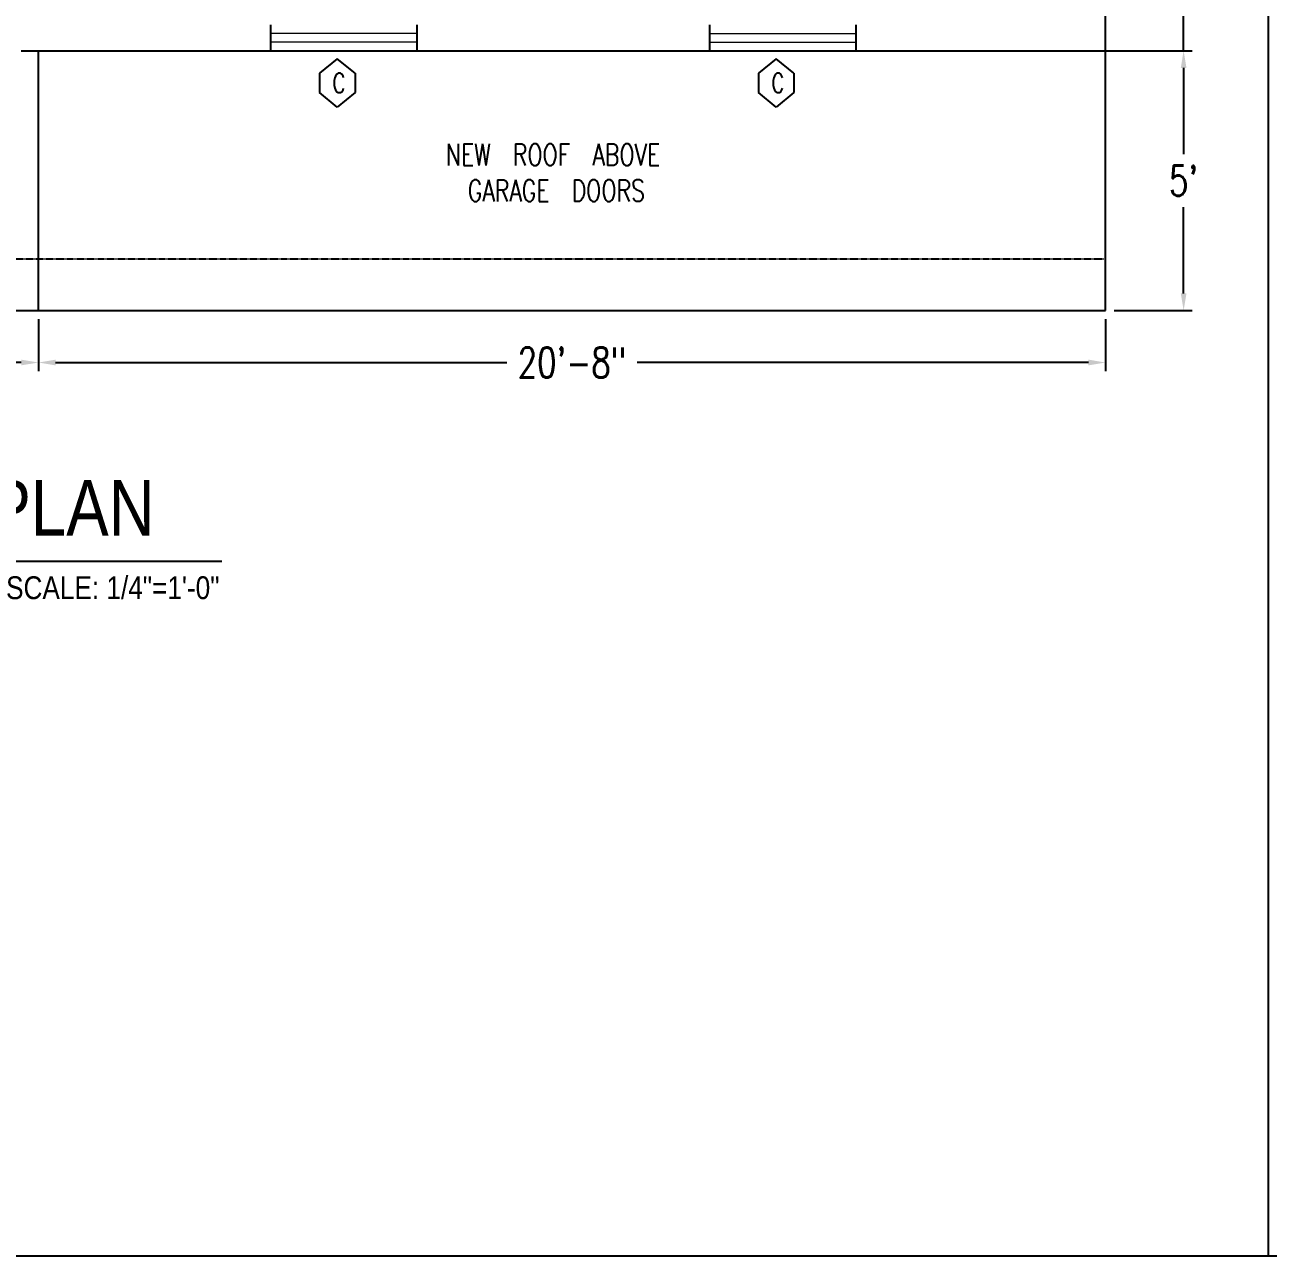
# Model space of a CAD drawing. Header units: inches. Extents: x 26998 to 46838, y -509 to 4343.
# Drawn here: x 33151 to 33439.9, y 3165 to 3451.3 of the extents above; entities that cross this region are included whole.
import ezdxf

# ---------------------------------------------------------------- set-up
doc = ezdxf.new("R2010")
doc.units = ezdxf.units.IN
doc.header["$LTSCALE"] = 0.5
doc.header["$MEASUREMENT"] = 0
doc.linetypes.add('HIDDEN', pattern=[0.375, 0.25, -0.125])
doc.layers.get('Defpoints').update_dxf_attribs({"color": 140})
for name, color, linetype in [('ARWALL', 7, 'HIDDEN'), ('Title Block', 7, 'Continuous'), ('windows', 4, 'Continuous')]:
    doc.layers.add(name, color=color, linetype=linetype)
doc.layers.add('TXT', color=4, linetype='Continuous', lineweight=9)
doc.styles.add('ARCH', font='arch.shx')
doc.styles.add('HS-DESIGN-TTLB', font='GOTHIC.TTF')
doc.styles.get("Standard").update_dxf_attribs({"font": 'romans.shx', "width": 0.75})
doc.dimstyles.get("Standard").update_dxf_attribs({"dimtxt": 0.18, "dimasz": 0.18, "dimexe": 0.18, "dimexo": 0.0625, "dimgap": 0.09, "dimtad": 0, "dimtih": 1, "dimtoh": 1, "dimdec": 4, "dimzin": 0, "dimdsep": 46, "dimtxsty": 'Standard', "dimcen": 0.09, "dimadec": 0, "dimazin": 0, "dimtfac": 1, "dimtdec": 4, "dimtofl": 0, "dimtmove": 0, "dimatfit": 3, "dimfxl": 1, "dimtolj": 1, "dimtzin": 0, "dimarcsym": 0})
doc.dimstyles.new('STANDARD$0', dxfattribs={"dimscale": 0, "dimtxt": 3, "dimasz": 4, "dimexe": 4, "dimexo": 4, "dimgap": 1, "dimtad": 1, "dimdec": 0, "dimzin": 1, "dimdsep": 46, "dimlunit": 4, "dimtxsty": 'Standard', "dimblk1": 'OBLIQUE', "dimblk2": 'OBLIQUE', "dimsah": 1, "dimcen": 0, "dimdle": 2, "dimclrd": 8, "dimclre": 8, "dimclrt": 256, "dimadec": 5, "dimazin": 0, "dimtfac": 1, "dimtdec": 0, "dimtix": 1, "dimtmove": 2, "dimatfit": 3, "dimldrblk": 'OBLIQUE', "dimfxl": 1, "dimtolj": 1, "dimtzin": 3, "dimarcsym": 0})

# ---------------------------------------------------------------- blocks, each defined once
blk = doc.blocks.new('*D1227')
at = {"layer": 'Defpoints', "color": 0, "transparency": 16777216}
for p in [(33402.17, 3997.55), (33402.17, 3445.35), (33420.29, 3445.35)]:
    blk.add_point(p, dxfattribs=at)
at = {"layer": 'Title Block', "color": 0, "lineweight": -2, "transparency": 16777216}
for p, q in [((33402.23, 3997.55), (33420.47, 3997.55)), ((33420.29, 3997.37), (33420.29, 3721.63)), ((33420.29, 3445.53), (33420.29, 3721.27)), ((33402.23, 3445.35), (33420.47, 3445.35))]:
    blk.add_line(p, q, dxfattribs=at)
at = {"layer": 'Title Block', "color": 0, "transparency": 16777216}
for points in [[(33420.26, 3997.37), (33420.32, 3997.37), (33420.29, 3997.55)], [(33420.26, 3445.53), (33420.32, 3445.53), (33420.29, 3445.35)]]:
    blk.add_solid(points, dxfattribs=at)
at = {"layer": 'Title Block', "color": 0, "transparency": 16777216, "insert": (33420.29, 3721.45), "char_height": 0.18, "attachment_point": 5}
blk.add_mtext('\\A1;552.2000', dxfattribs=at)
blk = doc.blocks.new('*D1029')
at = {"layer": 'Defpoints', "color": 0, "transparency": 16777216}
for p in [(32749.37, 3384.95), (33154.17, 3384.95), (33154.17, 3372.88)]:
    blk.add_point(p, dxfattribs=at)
at = {"layer": 'Title Block', "color": 3, "lineweight": -2, "transparency": 16777216}
for p, q in [((32749.37, 3382.95), (32749.37, 3370.88)), ((33154.17, 3382.95), (33154.17, 3370.88)), ((32753.37, 3372.88), (32936.64, 3372.88)), ((33150.17, 3372.88), (32966.89, 3372.88))]:
    blk.add_line(p, q, dxfattribs=at)
at = {"layer": 'Title Block', "color": 3, "transparency": 16777216}
for points in [[(32753.37, 3373.55), (32753.37, 3372.22), (32749.37, 3372.88)], [(33150.17, 3373.55), (33150.17, 3372.22), (33154.17, 3372.88)]]:
    blk.add_solid(points, dxfattribs=at)
at = {"layer": 'Title Block', "color": 3, "transparency": 16777216, "insert": (32951.77, 3372.88), "char_height": 7, "attachment_point": 5}
blk.add_mtext('\\A1;33\'-9"', dxfattribs=at)
blk = doc.blocks.new('*D1030')
at = {"layer": 'Defpoints', "color": 0, "transparency": 16777216}
for p in [(33154.17, 3384.95), (33402.17, 3384.95), (33402.17, 3372.88)]:
    blk.add_point(p, dxfattribs=at)
at = {"layer": 'Title Block', "color": 3, "lineweight": -2, "transparency": 16777216}
for p, q in [((33154.17, 3382.95), (33154.17, 3370.88)), ((33402.17, 3382.95), (33402.17, 3370.88)), ((33158.17, 3372.88), (33263.04, 3372.88)), ((33398.17, 3372.88), (33293.29, 3372.88))]:
    blk.add_line(p, q, dxfattribs=at)
at = {"layer": 'Title Block', "color": 3, "transparency": 16777216}
for points in [[(33158.17, 3373.55), (33158.17, 3372.22), (33154.17, 3372.88)], [(33398.17, 3373.55), (33398.17, 3372.22), (33402.17, 3372.88)]]:
    blk.add_solid(points, dxfattribs=at)
at = {"layer": 'Title Block', "color": 3, "transparency": 16777216, "insert": (33278.17, 3372.88), "char_height": 7, "attachment_point": 5}
blk.add_mtext('\\A1;20\'-8"', dxfattribs=at)
blk = doc.blocks.new('*D1031')
at = {"layer": 'Defpoints', "color": 0, "transparency": 16777216}
for p in [(33402.17, 3445.35), (33402.17, 3384.95), (33420.29, 3384.95)]:
    blk.add_point(p, dxfattribs=at)
at = {"layer": 'Title Block', "color": 3, "lineweight": -2, "transparency": 16777216}
for p, q in [((33404.17, 3445.35), (33422.29, 3445.35)), ((33420.29, 3441.35), (33420.29, 3421.31)), ((33420.29, 3388.95), (33420.29, 3408.98)), ((33404.17, 3384.95), (33422.29, 3384.95))]:
    blk.add_line(p, q, dxfattribs=at)
at = {"layer": 'Title Block', "color": 3, "transparency": 16777216}
for points in [[(33419.63, 3441.35), (33420.96, 3441.35), (33420.29, 3445.35)], [(33419.63, 3388.95), (33420.96, 3388.95), (33420.29, 3384.95)]]:
    blk.add_solid(points, dxfattribs=at)
at = {"layer": 'Title Block', "color": 3, "transparency": 16777216, "insert": (33420.29, 3415.15), "char_height": 7, "attachment_point": 5}
blk.add_mtext("\\A1;5'", dxfattribs=at)

msp = doc.modelspace()

# ---------------------------------------------------------------- linework, layer by layer
msp.add_line((32988.6109073, 3326.7032489), (33196.8070738, 3326.7032489))
msp.add_line((32988.6109073, 3326.7032489), (33196.8070738, 3326.7032489))
msp.add_lwpolyline([(32692.3981281, 4291.6919129, 0.5, 0.5, 0), (34187.4573628, 4291.6919129, 0, 0, 0), (34187.4573628, 3165.2426914, 0.5, 0.5, 0), (32692.3981281, 3165.2426914, 0.5, 0.5, 0)], format="xyseb")
at = {"layer": 'ARWALL', "color": 7}
msp.add_line((32749.3686292, 3396.9473968), (33402.1686292, 3396.9473968), dxfattribs=at)
at = {"layer": 'Title Block'}
for p, q in [((33439.9277455, 4065.9897026), (33439.9277455, 3165.2426914)), ((33402.1686292, 3445.3473968), (33402.1686292, 3817.5473968)), ((33208.1686292, 3445.3473968), (33208.1686292, 3451.3473968)), ((33242.1686292, 3445.3473968), (33242.1686292, 3451.3473968)), ((33310.1686292, 3445.3473968), (33310.1686292, 3451.3473968)), ((33344.1686292, 3445.3473968), (33344.1686292, 3451.3473968)), ((33150.1686292, 3445.3473968), (33402.1686292, 3445.3473968)), ((33154.1686292, 3384.9473968), (33154.1686292, 3445.3473968)), ((33402.1686292, 3384.9473968), (33402.1686292, 3445.3473968)), ((32749.3686292, 3384.9473968), (33402.1686292, 3384.9473968))]:
    msp.add_line(p, q, dxfattribs=at)
at = {"layer": 'TXT'}
for p, q in [((33242.1686292, 3449.3473968), (33208.1686292, 3449.3473968)), ((33242.1686292, 3447.3473968), (33208.1686292, 3447.3473968)), ((33310.1686292, 3449.3473968), (33344.1686292, 3449.3473968)), ((33310.1686292, 3447.3473968), (33344.1686292, 3447.3473968))]:
    msp.add_line(p, q, dxfattribs=at)
at = {"layer": 'windows'}
for p, q in [((33223.624206, 3443.4725472), (33219.499206, 3440.0975472)), ((33227.749206, 3440.0975472), (33223.624206, 3443.4725472)), ((33325.624206, 3443.4725472), (33321.499206, 3440.0975472)), ((33329.749206, 3440.0975472), (33325.624206, 3443.4725472)), ((33219.499206, 3440.0975472), (33219.499206, 3435.5975472)), ((33227.749206, 3440.0975472), (33227.749206, 3435.5975472)), ((33321.499206, 3440.0975472), (33321.499206, 3435.5975472)), ((33329.749206, 3440.0975472), (33329.749206, 3435.5975472)), ((33223.624206, 3432.2225472), (33219.499206, 3435.5975472)), ((33227.749206, 3435.5975472), (33223.624206, 3432.2225472)), ((33325.624206, 3432.2225472), (33321.499206, 3435.5975472)), ((33329.749206, 3435.5975472), (33325.624206, 3432.2225472))]:
    msp.add_line(p, q, dxfattribs=at)

# ---------------------------------------------------------------- texts
at = {"insert": (33248.823351, 3423.6711043), "char_height": 5, "width": 110.476910075, "attachment_point": 1}
msp.add_mtext('\\A1;NEW  ROOF  ABOVE  \\P  GARAGE  DOORS', dxfattribs=at)
at = {"insert": (33012.0093161, 3345.5668783), "char_height": 12.9024, "width": 259.624719313, "attachment_point": 1, "style": 'ARCH'}
msp.add_mtext('{\\fArial Narrow|b0|i0|c0|p34;SECOND  FLOOR  PLAN}', dxfattribs=at)
at = {"layer": 'Title Block', "insert": (33146.6630039, 3323.2076991), "char_height": 5.3089344, "width": 109.407973897, "attachment_point": 1, "style": 'HS-DESIGN-TTLB'}
msp.add_mtext('{\\fArial Narrow|b0|i0|c0|p34;SCALE: 1/4"=1\'-0"}', dxfattribs=at)
at = {"layer": 'windows', "char_height": 4.5, "attachment_point": 1}
for insert in [(33222.499206, 3440.0975472), (33324.499206, 3440.0975472)]:
    msp.add_mtext_dynamic_manual_height_columns('C', width=6.385789309, gutter_width=30, heights=[0], dxfattribs=dict(at, insert=insert))

# ---------------------------------------------------------------- dimensions: what is measured, and where the dimension line sits
at = {"layer": 'Title Block'}
dim = msp.add_linear_dim(base=(33420.2934821, 3445.3473968), p1=(33402.1686292, 3997.5473968), p2=(33402.1686292, 3445.3473968), angle=90, dimstyle='Standard', dxfattribs=at)
dim.commit()
dim.dimension.update_dxf_attribs({"geometry": '*D1227', "text_midpoint": (33420.2934821, 3721.4473968)})
dim = msp.add_linear_dim(base=(33420.2934821, 3384.9473968), p1=(33402.1686292, 3445.3473968), p2=(33402.1686292, 3384.9473968), angle=90, dimstyle='STANDARD$0', override={"dimscale": 1, "dimtxt": 7, "dimexe": 2, "dimexo": 2, "dimgap": 2, "dimtad": 0, "dimtih": 1, "dimtoh": 1, "dimzin": 0, "dimsah": 0, "dimcen": 0.09, "dimdle": 0, "dimclrd": 3, "dimclre": 3, "dimclrt": 3}, dxfattribs=at)
dim.commit()
dim.dimension.update_dxf_attribs({"geometry": '*D1031', "text_midpoint": (33420.2934821, 3415.1473968)})
for base, p1, p2, picture, middle in [((33154.1686292, 3372.8849749), (32749.3686292, 3384.9473968), (33154.1686292, 3384.9473968), '*D1029', (32951.7686292, 3372.8849749)), ((33402.1686292, 3372.8849749), (33154.1686292, 3384.9473968), (33402.1686292, 3384.9473968), '*D1030', (33278.1686292, 3372.8849749))]:
    dim = msp.add_linear_dim(base=base, p1=p1, p2=p2, dimstyle='STANDARD$0', override={"dimscale": 1, "dimtxt": 7, "dimexe": 2, "dimexo": 2, "dimgap": 2, "dimtad": 0, "dimtih": 1, "dimtoh": 1, "dimzin": 0, "dimsah": 0, "dimcen": 0.09, "dimdle": 0, "dimclrd": 3, "dimclre": 3, "dimclrt": 3}, dxfattribs=at)
    dim.commit()
    dim.dimension.update_dxf_attribs({"geometry": picture, "text_midpoint": middle})

doc.saveas('drawing.dxf')
